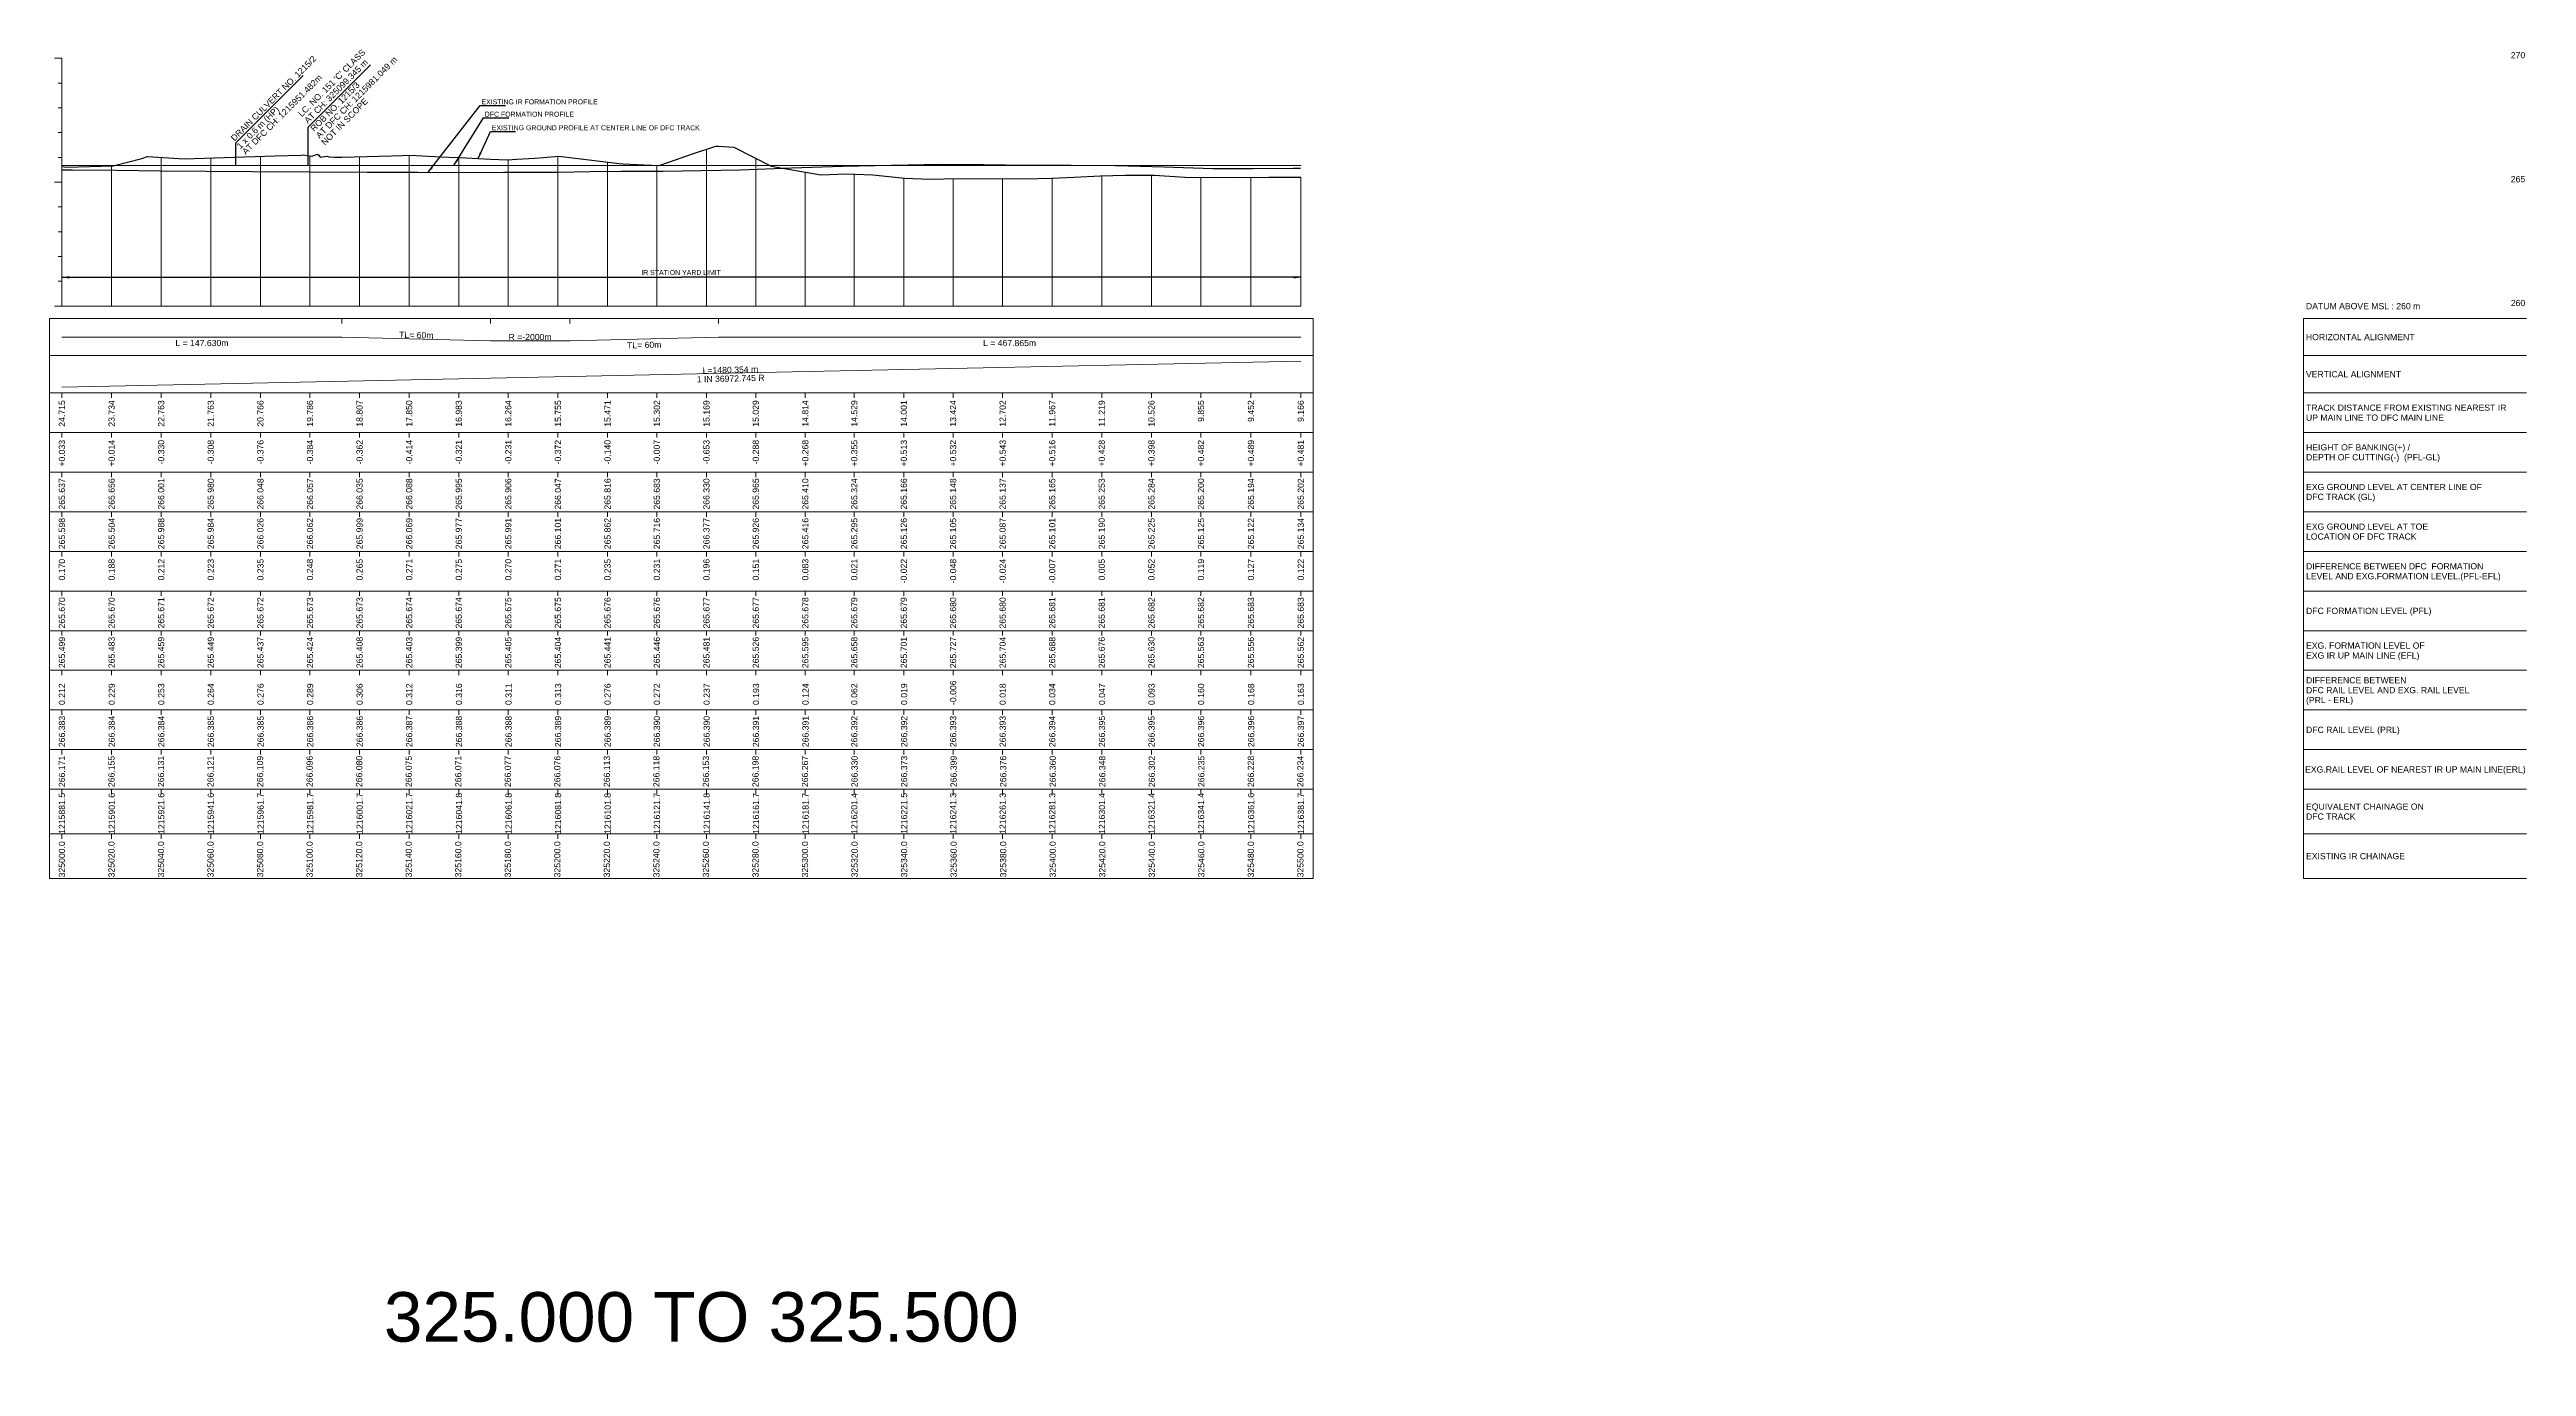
# Model space of a CAD drawing. Header units: metres. Extents: x 2905 to 23505, y -2719 to -1879.
# Drawn here: x 11995 to 12995, y -2428 to -1896 of the extents above; entities that cross this region are included whole.
import ezdxf
from ezdxf.enums import TextEntityAlignment as Align

# ---------------------------------------------------------------- set-up
doc = ezdxf.new("R2010")
doc.units = ezdxf.units.M
doc.header["$MEASUREMENT"] = 0
for name, color, linetype, lineweight in [('LS CUT FILL', 10, 'Continuous', 0), ('LS DATUM', 7, 'Continuous', 0), ('LS DATUM X', 7, 'Continuous', 0), ('LS DATUM Y', 7, 'Continuous', 0), ('LS DIFF. EXG.RL & PRO. RL', 10, 'Continuous', 0), ('LS DIFF. PFL & EFL', 10, 'Continuous', 0), ('LS EXG FL', 7, 'Continuous', 0), ('LS EXG GL', 7, 'Continuous', 0), ('LS EXG GL AT PRO TOE', 7, 'Continuous', 0), ('LS EXG IR CH', 7, 'Continuous', 0), ('LS EXG RL', 7, 'Continuous', 0), ('LS EXG. FL', 7, 'Continuous', 0), ('LS EXG. GL', 7, 'Continuous', 0), ('LS EXG. GL AT PRO. TOE', 7, 'Continuous', 0), ('LS EXG. IR CH', 7, 'Continuous', 0), ('LS EXG. RL', 7, 'Continuous', 0), ('LS FRAME', 7, 'Continuous', 0), ('LS HORIZONTAL ALIGNMENT', 10, 'Continuous', 0), ('LS PFL-EFL', 10, 'Continuous', 0), ('LS PRL-ERL', 10, 'Continuous', 0), ('LS PRO FL', 10, 'Continuous', 0), ('LS PRO. CUT & FILL', 10, 'Continuous', 0), ('LS PRO. DFCC CH', 10, 'Continuous', 0), ('LS PRO. FL', 10, 'Continuous', 0), ('LS PRO. RL', 10, 'Continuous', 0), ('LS PROFILE EXG FL', 7, 'Continuous', 25), ('LS PROFILE EXG GL', 7, 'Continuous', 30), ('LS PROFILE PRO FL', 1, 'Continuous', 30), ('LS TICKS', 7, 'Continuous', 0), ('LS TRACK CENTER', 10, 'Continuous', 0), ("LS TRACK CENTER's", 10, 'Continuous', 0), ('LS VERTICAL ALIGNMENT', 10, 'Continuous', 0), ('Profile Grid', 7, 'Continuous', 0)]:
    doc.layers.add(name, color=color, linetype=linetype, lineweight=lineweight)
for name, color, linetype in [('LS DRAIN CULVERT', 10, 'Continuous'), ("LS LC'S", 7, 'Continuous'), ('ref text', 3, 'Continuous'), ('STATION YARD LIMIT IN LS', 7, 'Continuous')]:
    doc.layers.add(name, color=color, linetype=linetype)
doc.styles.get("Standard").update_dxf_attribs({"font": 'arial.ttf'})
doc.styles.add('Style-Arial', font='arial.ttf')
doc.styles.add('StyleArial', font='arial.ttf')
doc.dimstyles.get("Standard").update_dxf_attribs({"dimtxt": 5, "dimasz": 0.18, "dimexe": 0.18, "dimexo": 0.0625, "dimgap": 0.09, "dimtad": 0, "dimtih": 1, "dimtoh": 1, "dimdec": 4, "dimzin": 0, "dimdsep": 46, "dimtxsty": 'Standard', "dimcen": 0.09, "dimadec": 0, "dimazin": 0, "dimtfac": 1, "dimtdec": 4, "dimtofl": 0, "dimtmove": 0, "dimatfit": 3, "dimfxl": 1, "dimtolj": 1, "dimtzin": 0, "dimarcsym": 0})

msp = doc.modelspace()

# ---------------------------------------------------------------- linework, layer by layer
at = {"layer": 'LS DATUM X', "color": 7, "linetype": 'Continuous', "lineweight": 0}
msp.add_line((12000, -2000), (12500.15, -2000), dxfattribs=at)
at = {"layer": 'LS DATUM Y', "color": 7, "linetype": 'Continuous', "lineweight": 0}
for p, q in [((11997, -1900), (12000, -1900)), ((11997, -1900), (12000, -1900)), ((12000, -2000), (12000, -1900)), ((11998.5, -1910), (12000, -1910)), ((11998.5, -1920), (12000, -1920)), ((11998.5, -1930), (12000, -1930)), ((11998.5, -1940), (12000, -1940)), ((11997, -1950), (12000, -1950)), ((11998.5, -1960), (12000, -1960)), ((11998.5, -1970), (12000, -1970)), ((11998.5, -1980), (12000, -1980)), ((11998.5, -1990), (12000, -1990)), ((11997, -2000), (12000, -2000))]:
    msp.add_line(p, q, dxfattribs=at)
at = {"layer": 'LS DRAIN CULVERT'}
msp.add_lwpolyline([(12097.41, -1906.89), (12070.08, -1934.22), (12070.08, -1942.95)], dxfattribs=at)
at = {"layer": 'LS FRAME', "color": 7, "linetype": 'Continuous', "lineweight": 0, "flags": 128}
for points in [[(11995, -2020), (12505.15, -2020), (12505.15, -2005), (11995, -2005), (11995, -2020)], [(11995, -2035), (12505.15, -2035), (12505.15, -2020), (11995, -2020), (11995, -2035)], [(11995, -2051), (12505.15, -2051), (12505.15, -2035), (11995, -2035), (11995, -2051)], [(11995, -2067), (12505.15, -2067), (12505.15, -2051), (11995, -2051), (11995, -2067)], [(11995, -2083), (12505.15, -2083), (12505.15, -2067), (11995, -2067), (11995, -2083)], [(11995, -2099), (12505.15, -2099), (12505.15, -2083), (11995, -2083), (11995, -2099)], [(11995, -2115), (12505.15, -2115), (12505.15, -2099), (11995, -2099), (11995, -2115)], [(11995, -2131), (12505.15, -2131), (12505.15, -2115), (11995, -2115), (11995, -2131)], [(11995, -2147), (12505.15, -2147), (12505.15, -2131), (11995, -2131), (11995, -2147)], [(11995, -2163), (12505.15, -2163), (12505.15, -2147), (11995, -2147), (11995, -2163)], [(11995, -2179), (12505.15, -2179), (12505.15, -2163), (11995, -2163), (11995, -2179)], [(11995, -2195), (12505.15, -2195), (12505.15, -2179), (11995, -2179), (11995, -2195)], [(11995, -2213), (12505.15, -2213), (12505.15, -2195), (11995, -2195), (11995, -2213)], [(11995, -2231), (12505.15, -2231), (12505.15, -2213), (11995, -2213), (11995, -2231)]]:
    msp.add_lwpolyline(points, close=True, dxfattribs=at)
at = {"layer": 'LS FRAME'}
for points in [[(12995, -2231), (12905, -2231), (12905, -2005)], [(12905, -2005), (12995, -2005)], [(12995, -2020), (12905, -2020)], [(12995, -2035), (12905, -2035)], [(12995, -2051), (12905, -2051)], [(12905, -2051), (12995, -2051)], [(12995, -2067), (12905, -2067)], [(12905, -2067), (12995, -2067)], [(12995, -2083), (12905, -2083)], [(12905, -2083), (12995, -2083)], [(12995, -2099), (12905, -2099)], [(12995, -2115), (12905, -2115)], [(12905, -2115), (12995, -2115)], [(12995, -2131), (12905, -2131)], [(12905, -2131), (12995, -2131)], [(12995, -2147), (12905, -2147)], [(12905, -2147), (12995, -2147)], [(12995, -2163), (12905, -2163)], [(12905, -2163), (12995, -2163)], [(12995, -2179), (12905, -2179)], [(12995, -2195), (12905, -2195)], [(12995, -2213), (12905, -2213)]]:
    msp.add_lwpolyline(points, dxfattribs=at)
at = {"layer": 'LS FRAME', "color": 7, "linetype": 'Continuous', "lineweight": 0}
msp.add_3dface([(12995, -2099), (12915, -2099), (12915, -2099)], dxfattribs=at)
at = {"layer": 'LS HORIZONTAL ALIGNMENT', "lineweight": 0, "flags": 128}
msp.add_lwpolyline([(12000, -2012.5), (12113.04, -2012.5), (12113.04, -2012.5), (12173.04, -2014.08), (12173.04, -2014.08), (12205.03, -2014.08), (12205.03, -2014.08), (12265.03, -2012.5), (12265.03, -2012.5), (12500.15, -2012.5)], dxfattribs=at)
at = {"layer": "LS LC'S"}
msp.add_lwpolyline([(12099.47, -1943.27), (12099.47, -1927.75), (12124.64, -1902.59)], dxfattribs=at)
at = {"layer": 'LS PROFILE EXG FL'}
msp.add_lwpolyline([(12000, -1945.01), (12004.24, -1944.98), (12021.97, -1945.2), (12039.7, -1945.41), (12076.9, -1945.61), (12100.09, -1945.76), (12123.28, -1945.95), (12143.66, -1945.98), (12164.07, -1946.02), (12178.25, -1945.96), (12192.43, -1945.9), (12200.52, -1945.97), (12213.18, -1945.71), (12225.83, -1945.5), (12233.21, -1945.5), (12237.67, -1945.59), (12242.64, -1945.49), (12258.27, -1945.22), (12273.9, -1944.95), (12294.6, -1944.24), (12315.32, -1943.53), (12354.56, -1942.67), (12372.08, -1942.87), (12389.6, -1943.08), (12407.48, -1943.16), (12425.35, -1943.28), (12444.97, -1943.84), (12464.59, -1944.53), (12480.81, -1944.44), (12497.03, -1944.35), (12500, -1944.38)], dxfattribs=at)
at = {"layer": 'LS PROFILE EXG GL', "flags": 128}
msp.add_lwpolyline([(12000, -1943.63), (12001.82, -1943.86), (12020.66, -1943.42), (12032.28, -1940.47), (12034.52, -1939.64), (12049.32, -1940.57), (12085.91, -1939.32), (12096.64, -1939.15), (12097.45, -1938.99), (12100.85, -1939.55), (12103.22, -1938.68), (12103.71, -1939.12), (12104.27, -1939.93), (12107.15, -1939.42), (12107.82, -1939.77), (12108.07, -1939.73), (12110.02, -1939.89), (12111.59, -1939.88), (12113.04, -1939.84), (12123.04, -1939.57), (12133.04, -1939.3), (12137.36, -1939.19), (12138.88, -1939.06), (12143.04, -1939.26), (12153.04, -1939.72), (12163.04, -1940.18), (12173.04, -1940.65), (12179.85, -1940.97), (12183.7, -1940.72), (12190.75, -1940.27), (12194.37, -1939.99), (12200.52, -1939.51), (12205.03, -1940.05), (12215.03, -1941.23), (12225.03, -1942.41), (12226.4, -1942.57), (12235.03, -1942.95), (12241.1, -1943.21), (12245.03, -1941.87), (12255.03, -1938.46), (12263.97, -1935.41), (12265.03, -1935.47), (12271.21, -1935.8), (12286.39, -1943.56), (12306.35, -1946.96), (12316.72, -1946.64), (12327.45, -1947.06), (12340.35, -1948.39), (12350.55, -1948.78), (12361.54, -1948.47), (12388.69, -1948.7), (12399.62, -1948.36), (12408.69, -1947.96), (12419.3, -1947.49), (12429.22, -1947.09), (12441.07, -1947.17), (12453.33, -1947.93), (12474.87, -1948.15), (12487.29, -1947.94), (12497.19, -1948), (12500.15, -1947.98)], dxfattribs=at)
at = {"layer": 'LS PROFILE PRO FL'}
msp.add_line((12000, -1943.3), (12500.15, -1943.17), dxfattribs=at)
at = {"layer": 'LS TICKS', "color": 7, "linetype": 'Continuous', "lineweight": 0, "flags": 128}
for points in [[(12113.04, -2007), (12113.04, -2005)], [(12173.04, -2007), (12173.04, -2005)], [(12205.03, -2007), (12205.03, -2005)], [(12265.03, -2007), (12265.03, -2005)], [(12000, -2037), (12000, -2035)], [(12020.06, -2037), (12020.06, -2035)], [(12040.06, -2037), (12040.06, -2035)], [(12060.08, -2037), (12060.08, -2035)], [(12080.13, -2037), (12080.13, -2035)], [(12100.15, -2037), (12100.15, -2035)], [(12120.17, -2037), (12120.17, -2035)], [(12140.19, -2037), (12140.19, -2035)], [(12160.21, -2037), (12160.21, -2035)], [(12180.21, -2037), (12180.21, -2035)], [(12200.25, -2037), (12200.25, -2035)], [(12220.26, -2037), (12220.26, -2035)], [(12240.18, -2037), (12240.18, -2035)], [(12260.2, -2037), (12260.2, -2035)], [(12280.12, -2037), (12280.12, -2035)], [(12300.12, -2037), (12300.12, -2035)], [(12319.89, -2037), (12319.89, -2035)], [(12339.9, -2037), (12339.9, -2035)], [(12359.78, -2037), (12359.78, -2035)], [(12379.79, -2037), (12379.79, -2035)], [(12399.79, -2037), (12399.79, -2035)], [(12419.8, -2037), (12419.8, -2035)], [(12439.86, -2037), (12439.86, -2035)], [(12459.87, -2037), (12459.87, -2035)], [(12480.04, -2037), (12480.04, -2035)], [(12500.15, -2037), (12500.15, -2035)], [(12000, -2053), (12000, -2051)], [(12020.06, -2053), (12020.06, -2051)], [(12040.06, -2053), (12040.06, -2051)], [(12060.08, -2053), (12060.08, -2051)], [(12080.13, -2053), (12080.13, -2051)], [(12100.15, -2053), (12100.15, -2051)], [(12120.17, -2053), (12120.17, -2051)], [(12140.19, -2053), (12140.19, -2051)], [(12160.21, -2053), (12160.21, -2051)], [(12180.21, -2053), (12180.21, -2051)], [(12200.25, -2053), (12200.25, -2051)], [(12220.26, -2053), (12220.26, -2051)], [(12240.18, -2053), (12240.18, -2051)], [(12260.2, -2053), (12260.2, -2051)], [(12280.12, -2053), (12280.12, -2051)], [(12300.12, -2053), (12300.12, -2051)], [(12319.89, -2053), (12319.89, -2051)], [(12339.9, -2053), (12339.9, -2051)], [(12359.78, -2053), (12359.78, -2051)], [(12379.79, -2053), (12379.79, -2051)], [(12399.79, -2053), (12399.79, -2051)], [(12419.8, -2053), (12419.8, -2051)], [(12439.86, -2053), (12439.86, -2051)], [(12459.87, -2053), (12459.87, -2051)], [(12480.04, -2053), (12480.04, -2051)], [(12500.15, -2053), (12500.15, -2051)], [(12000, -2069), (12000, -2067)], [(12020.06, -2069), (12020.06, -2067)], [(12040.06, -2069), (12040.06, -2067)], [(12060.08, -2069), (12060.08, -2067)], [(12080.13, -2069), (12080.13, -2067)], [(12100.15, -2069), (12100.15, -2067)], [(12120.17, -2069), (12120.17, -2067)], [(12140.19, -2069), (12140.19, -2067)], [(12160.21, -2069), (12160.21, -2067)], [(12180.21, -2069), (12180.21, -2067)], [(12200.25, -2069), (12200.25, -2067)], [(12220.26, -2069), (12220.26, -2067)], [(12240.18, -2069), (12240.18, -2067)], [(12260.2, -2069), (12260.2, -2067)], [(12280.12, -2069), (12280.12, -2067)], [(12300.12, -2069), (12300.12, -2067)], [(12319.89, -2069), (12319.89, -2067)], [(12339.9, -2069), (12339.9, -2067)], [(12359.78, -2069), (12359.78, -2067)], [(12379.79, -2069), (12379.79, -2067)], [(12399.79, -2069), (12399.79, -2067)], [(12419.8, -2069), (12419.8, -2067)], [(12439.86, -2069), (12439.86, -2067)], [(12459.87, -2069), (12459.87, -2067)], [(12480.04, -2069), (12480.04, -2067)], [(12500.15, -2069), (12500.15, -2067)], [(12000, -2085), (12000, -2083)], [(12020.06, -2085), (12020.06, -2083)], [(12040.06, -2085), (12040.06, -2083)], [(12060.08, -2085), (12060.08, -2083)], [(12080.13, -2085), (12080.13, -2083)], [(12100.15, -2085), (12100.15, -2083)], [(12120.17, -2085), (12120.17, -2083)], [(12140.19, -2085), (12140.19, -2083)], [(12160.21, -2085), (12160.21, -2083)], [(12180.21, -2085), (12180.21, -2083)], [(12200.25, -2085), (12200.25, -2083)], [(12220.26, -2085), (12220.26, -2083)], [(12240.18, -2085), (12240.18, -2083)], [(12260.2, -2085), (12260.2, -2083)], [(12280.12, -2085), (12280.12, -2083)], [(12300.12, -2085), (12300.12, -2083)], [(12319.89, -2085), (12319.89, -2083)], [(12339.9, -2085), (12339.9, -2083)], [(12359.78, -2085), (12359.78, -2083)], [(12379.79, -2085), (12379.79, -2083)], [(12399.79, -2085), (12399.79, -2083)], [(12419.8, -2085), (12419.8, -2083)], [(12439.86, -2085), (12439.86, -2083)], [(12459.87, -2085), (12459.87, -2083)], [(12480.04, -2085), (12480.04, -2083)], [(12500.15, -2085), (12500.15, -2083)], [(12000, -2101), (12000, -2099)], [(12020.06, -2101), (12020.06, -2099)], [(12040.06, -2101), (12040.06, -2099)], [(12060.08, -2101), (12060.08, -2099)], [(12080.13, -2101), (12080.13, -2099)], [(12100.15, -2101), (12100.15, -2099)], [(12120.17, -2101), (12120.17, -2099)], [(12140.19, -2101), (12140.19, -2099)], [(12160.21, -2101), (12160.21, -2099)], [(12180.21, -2101), (12180.21, -2099)], [(12200.25, -2101), (12200.25, -2099)], [(12220.26, -2101), (12220.26, -2099)], [(12240.18, -2101), (12240.18, -2099)], [(12260.2, -2101), (12260.2, -2099)], [(12280.12, -2101), (12280.12, -2099)], [(12300.12, -2101), (12300.12, -2099)], [(12319.89, -2101), (12319.89, -2099)], [(12339.9, -2101), (12339.9, -2099)], [(12359.78, -2101), (12359.78, -2099)], [(12379.79, -2101), (12379.79, -2099)], [(12399.79, -2101), (12399.79, -2099)], [(12419.8, -2101), (12419.8, -2099)], [(12439.86, -2101), (12439.86, -2099)], [(12459.87, -2101), (12459.87, -2099)], [(12480.04, -2101), (12480.04, -2099)], [(12500.15, -2101), (12500.15, -2099)], [(12000, -2117), (12000, -2115)], [(12020.06, -2117), (12020.06, -2115)], [(12040.06, -2117), (12040.06, -2115)], [(12060.08, -2117), (12060.08, -2115)], [(12080.13, -2117), (12080.13, -2115)], [(12100.15, -2117), (12100.15, -2115)], [(12120.17, -2117), (12120.17, -2115)], [(12140.19, -2117), (12140.19, -2115)], [(12160.21, -2117), (12160.21, -2115)], [(12180.21, -2117), (12180.21, -2115)], [(12200.25, -2117), (12200.25, -2115)], [(12220.26, -2117), (12220.26, -2115)], [(12240.18, -2117), (12240.18, -2115)], [(12260.2, -2117), (12260.2, -2115)], [(12280.12, -2117), (12280.12, -2115)], [(12300.12, -2117), (12300.12, -2115)], [(12319.89, -2117), (12319.89, -2115)], [(12339.9, -2117), (12339.9, -2115)], [(12359.78, -2117), (12359.78, -2115)], [(12379.79, -2117), (12379.79, -2115)], [(12399.79, -2117), (12399.79, -2115)], [(12419.8, -2117), (12419.8, -2115)], [(12439.86, -2117), (12439.86, -2115)], [(12459.87, -2117), (12459.87, -2115)], [(12480.04, -2117), (12480.04, -2115)], [(12500.15, -2117), (12500.15, -2115)], [(12000, -2133), (12000, -2131)], [(12020.06, -2133), (12020.06, -2131)], [(12040.06, -2133), (12040.06, -2131)], [(12060.08, -2133), (12060.08, -2131)], [(12080.13, -2133), (12080.13, -2131)], [(12100.15, -2133), (12100.15, -2131)], [(12120.17, -2133), (12120.17, -2131)], [(12140.19, -2133), (12140.19, -2131)], [(12160.21, -2133), (12160.21, -2131)], [(12180.21, -2133), (12180.21, -2131)], [(12200.25, -2133), (12200.25, -2131)], [(12220.26, -2133), (12220.26, -2131)], [(12240.18, -2133), (12240.18, -2131)], [(12260.2, -2133), (12260.2, -2131)], [(12280.12, -2133), (12280.12, -2131)], [(12300.12, -2133), (12300.12, -2131)], [(12319.89, -2133), (12319.89, -2131)], [(12339.9, -2133), (12339.9, -2131)], [(12359.78, -2133), (12359.78, -2131)], [(12379.79, -2133), (12379.79, -2131)], [(12399.79, -2133), (12399.79, -2131)], [(12419.8, -2133), (12419.8, -2131)], [(12439.86, -2133), (12439.86, -2131)], [(12459.87, -2133), (12459.87, -2131)], [(12480.04, -2133), (12480.04, -2131)], [(12500.15, -2133), (12500.15, -2131)], [(12000, -2149), (12000, -2147)], [(12020.06, -2149), (12020.06, -2147)], [(12040.06, -2149), (12040.06, -2147)], [(12060.08, -2149), (12060.08, -2147)], [(12080.13, -2149), (12080.13, -2147)], [(12100.15, -2149), (12100.15, -2147)], [(12120.17, -2149), (12120.17, -2147)], [(12140.19, -2149), (12140.19, -2147)], [(12160.21, -2149), (12160.21, -2147)], [(12180.21, -2149), (12180.21, -2147)], [(12200.25, -2149), (12200.25, -2147)], [(12220.26, -2149), (12220.26, -2147)], [(12240.18, -2149), (12240.18, -2147)], [(12260.2, -2149), (12260.2, -2147)], [(12280.12, -2149), (12280.12, -2147)], [(12300.12, -2149), (12300.12, -2147)], [(12319.89, -2149), (12319.89, -2147)], [(12339.9, -2149), (12339.9, -2147)], [(12359.78, -2149), (12359.78, -2147)], [(12379.79, -2149), (12379.79, -2147)], [(12399.79, -2149), (12399.79, -2147)], [(12419.8, -2149), (12419.8, -2147)], [(12439.86, -2149), (12439.86, -2147)], [(12459.87, -2149), (12459.87, -2147)], [(12480.04, -2149), (12480.04, -2147)], [(12500.15, -2149), (12500.15, -2147)], [(12000, -2165), (12000, -2163)], [(12020.06, -2165), (12020.06, -2163)], [(12040.06, -2165), (12040.06, -2163)], [(12060.08, -2165), (12060.08, -2163)], [(12080.13, -2165), (12080.13, -2163)], [(12100.15, -2165), (12100.15, -2163)], [(12120.17, -2165), (12120.17, -2163)], [(12140.19, -2165), (12140.19, -2163)], [(12160.21, -2165), (12160.21, -2163)], [(12180.21, -2165), (12180.21, -2163)], [(12200.25, -2165), (12200.25, -2163)], [(12220.26, -2165), (12220.26, -2163)], [(12240.18, -2165), (12240.18, -2163)], [(12260.2, -2165), (12260.2, -2163)], [(12280.12, -2165), (12280.12, -2163)], [(12300.12, -2165), (12300.12, -2163)], [(12319.89, -2165), (12319.89, -2163)], [(12339.9, -2165), (12339.9, -2163)], [(12359.78, -2165), (12359.78, -2163)], [(12379.79, -2165), (12379.79, -2163)], [(12399.79, -2165), (12399.79, -2163)], [(12419.8, -2165), (12419.8, -2163)], [(12439.86, -2165), (12439.86, -2163)], [(12459.87, -2165), (12459.87, -2163)], [(12480.04, -2165), (12480.04, -2163)], [(12500.15, -2165), (12500.15, -2163)], [(12000, -2181), (12000, -2179)], [(12020.06, -2181), (12020.06, -2179)], [(12040.06, -2181), (12040.06, -2179)], [(12060.08, -2181), (12060.08, -2179)], [(12080.13, -2181), (12080.13, -2179)], [(12100.15, -2181), (12100.15, -2179)], [(12120.17, -2181), (12120.17, -2179)], [(12140.19, -2181), (12140.19, -2179)], [(12160.21, -2181), (12160.21, -2179)], [(12180.21, -2181), (12180.21, -2179)], [(12200.25, -2181), (12200.25, -2179)], [(12220.26, -2181), (12220.26, -2179)], [(12240.18, -2181), (12240.18, -2179)], [(12260.2, -2181), (12260.2, -2179)], [(12280.12, -2181), (12280.12, -2179)], [(12300.12, -2181), (12300.12, -2179)], [(12319.89, -2181), (12319.89, -2179)], [(12339.9, -2181), (12339.9, -2179)], [(12359.78, -2181), (12359.78, -2179)], [(12379.79, -2181), (12379.79, -2179)], [(12399.79, -2181), (12399.79, -2179)], [(12419.8, -2181), (12419.8, -2179)], [(12439.86, -2181), (12439.86, -2179)], [(12459.87, -2181), (12459.87, -2179)], [(12480.04, -2181), (12480.04, -2179)], [(12500.15, -2181), (12500.15, -2179)], [(12000, -2197), (12000, -2195)], [(12020.06, -2197), (12020.06, -2195)], [(12040.06, -2197), (12040.06, -2195)], [(12060.08, -2197), (12060.08, -2195)], [(12080.13, -2197), (12080.13, -2195)], [(12100.15, -2197), (12100.15, -2195)], [(12120.17, -2197), (12120.17, -2195)], [(12140.19, -2197), (12140.19, -2195)], [(12160.21, -2197), (12160.21, -2195)], [(12180.21, -2197), (12180.21, -2195)], [(12200.25, -2197), (12200.25, -2195)], [(12220.26, -2197), (12220.26, -2195)], [(12240.18, -2197), (12240.18, -2195)], [(12260.2, -2197), (12260.2, -2195)], [(12280.12, -2197), (12280.12, -2195)], [(12300.12, -2197), (12300.12, -2195)], [(12319.89, -2197), (12319.89, -2195)], [(12339.9, -2197), (12339.9, -2195)], [(12359.78, -2197), (12359.78, -2195)], [(12379.79, -2197), (12379.79, -2195)], [(12399.79, -2197), (12399.79, -2195)], [(12419.8, -2197), (12419.8, -2195)], [(12439.86, -2197), (12439.86, -2195)], [(12459.87, -2197), (12459.87, -2195)], [(12480.04, -2197), (12480.04, -2195)], [(12500.15, -2197), (12500.15, -2195)], [(12000, -2215), (12000, -2213)], [(12020.06, -2215), (12020.06, -2213)], [(12040.06, -2215), (12040.06, -2213)], [(12060.08, -2215), (12060.08, -2213)], [(12080.13, -2215), (12080.13, -2213)], [(12100.15, -2215), (12100.15, -2213)], [(12120.17, -2215), (12120.17, -2213)], [(12140.19, -2215), (12140.19, -2213)], [(12160.21, -2215), (12160.21, -2213)], [(12180.21, -2215), (12180.21, -2213)], [(12200.25, -2215), (12200.25, -2213)], [(12220.26, -2215), (12220.26, -2213)], [(12240.18, -2215), (12240.18, -2213)], [(12260.2, -2215), (12260.2, -2213)], [(12280.12, -2215), (12280.12, -2213)], [(12300.12, -2215), (12300.12, -2213)], [(12319.89, -2215), (12319.89, -2213)], [(12339.9, -2215), (12339.9, -2213)], [(12359.78, -2215), (12359.78, -2213)], [(12379.79, -2215), (12379.79, -2213)], [(12399.79, -2215), (12399.79, -2213)], [(12419.8, -2215), (12419.8, -2213)], [(12439.86, -2215), (12439.86, -2213)], [(12459.87, -2215), (12459.87, -2213)], [(12480.04, -2215), (12480.04, -2213)], [(12500.15, -2215), (12500.15, -2213)]]:
    msp.add_lwpolyline(points, dxfattribs=at)
at = {"layer": 'LS VERTICAL ALIGNMENT', "linetype": 'Continuous', "lineweight": 0, "flags": 128}
msp.add_lwpolyline([(12000, -2032.75), (12500.15, -2022.25)], dxfattribs=at)
at = {"layer": 'Profile Grid', "linetype": 'Continuous', "lineweight": 0, "flags": 128}
for points in [[(12040.06, -2000), (12040.06, -1939.99)], [(12080.13, -2000), (12080.13, -1939.52)], [(12100.15, -2000), (12100.15, -1939.43)], [(12120.17, -2000), (12120.17, -1939.65)], [(12140.19, -2000), (12140.19, -1939.12)], [(12200.25, -2000), (12200.25, -1939.53)], [(12260.2, -2000), (12260.2, -1936.7)], [(12000, -2000), (12000, -1943.63)], [(12020.06, -2000), (12020.06, -1943.44)], [(12060.08, -2000), (12060.08, -1940.2)], [(12160.21, -2000), (12160.21, -1940.05)], [(12180.21, -2000), (12180.21, -1940.94)], [(12220.26, -2000), (12220.26, -1941.84)], [(12240.18, -2000), (12240.18, -1943.17)], [(12280.12, -2000), (12280.12, -1940.35)], [(12300.12, -2000), (12300.12, -1945.9)], [(12319.89, -2000), (12319.89, -1946.76)], [(12339.9, -2000), (12339.9, -1948.34)], [(12359.78, -2000), (12359.78, -1948.52)], [(12379.79, -2000), (12379.79, -1948.63)], [(12399.79, -2000), (12399.79, -1948.35)], [(12419.8, -2000), (12419.8, -1947.47)], [(12439.86, -2000), (12439.86, -1947.16)], [(12459.87, -2000), (12459.87, -1948)], [(12480.04, -2000), (12480.04, -1948.06)], [(12500.15, -2000), (12500.15, -1947.98)]]:
    msp.add_lwpolyline(points, dxfattribs=at)

# ---------------------------------------------------------------- texts
at = {"layer": 'LS CUT FILL', "lineweight": 0, "style": 'Style-Arial'}
for s, p in [('+0.033', (12000, -2054)), ('+0.014', (12020.06, -2054)), ('-0.330', (12040.06, -2054)), ('-0.308', (12060.08, -2054)), ('-0.376', (12080.13, -2054)), ('-0.384', (12100.15, -2054)), ('-0.362', (12120.17, -2054)), ('-0.414', (12140.19, -2054)), ('-0.321', (12160.21, -2054)), ('-0.231', (12180.21, -2054)), ('-0.372', (12200.25, -2054)), ('-0.140', (12220.26, -2054)), ('-0.007', (12240.18, -2054)), ('-0.653', (12260.2, -2054)), ('-0.288', (12280.12, -2054)), ('+0.268', (12300.12, -2054)), ('+0.355', (12319.89, -2054)), ('+0.513', (12339.9, -2054)), ('+0.532', (12359.78, -2054)), ('+0.543', (12379.79, -2054)), ('+0.516', (12399.79, -2054)), ('+0.428', (12419.8, -2054)), ('+0.398', (12439.86, -2054)), ('+0.482', (12459.87, -2054)), ('+0.489', (12480.04, -2054)), ('+0.481', (12500.15, -2054))]:
    msp.add_text(s, height=2.5, rotation=90, dxfattribs=at).set_placement(p, align=Align.MIDDLE_RIGHT)
at = {"layer": 'LS DATUM', "color": 7, "style": 'StyleArial'}
msp.add_text('DATUM ABOVE MSL : 260 m', height=2.5, rotation=0.00003, dxfattribs=at).set_placement((12905.97, -2000), align=Align.MIDDLE_LEFT)
at = {"layer": 'LS DATUM Y', "color": 7, "lineweight": 0, "style": 'Style-Arial'}
for s, p in [('270', (12994.5, -1900)), ('270', (12994.5, -1900)), ('265', (12994.5, -1950)), ('260', (12994.5, -2000))]:
    msp.add_text(s, height=2.5, dxfattribs=at).set_placement(p, align=Align.RIGHT)
at = {"layer": 'LS DIFF. EXG.RL & PRO. RL', "color": 10, "style": 'StyleArial'}
for s, p in [('DIFFERENCE BETWEEN ', (12906, -2151)), ('(PRL - ERL)', (12906, -2159)), ('DFC RAIL LEVEL AND EXG. RAIL LEVEL ', (12906, -2155))]:
    msp.add_text(s, height=2.5, rotation=0.00003, dxfattribs=at).set_placement(p, align=Align.MIDDLE_LEFT)
at = {"layer": 'LS DIFF. PFL & EFL', "color": 10, "style": 'StyleArial'}
for s, p in [('DIFFERENCE BETWEEN DFC  FORMATION ', (12906, -2105)), ('LEVEL AND EXG.FORMATION LEVEL.(PFL-EFL)', (12906, -2109))]:
    msp.add_text(s, height=2.5, rotation=0.00003, dxfattribs=at).set_placement(p, align=Align.MIDDLE_LEFT)
at = {"layer": 'LS DRAIN CULVERT'}
for s, p in [('DRAIN CULVERT NO. 1215/2', (12069.69, -1933.62)), ('AT DFC CH: 1215951.482m', (12074.25, -1939.05)), ('1 x 0.6 m (HP)', (12072.05, -1936.76))]:
    msp.add_text(s, height=2.5, rotation=44.95988, dxfattribs=at).set_placement(p)
at = {"layer": 'LS EXG FL', "style": 'StyleArial'}
for s, p in [('EXG. FORMATION LEVEL OF', (12906, -2137)), ('EXG IR UP MAIN LINE (EFL)', (12906, -2141))]:
    msp.add_text(s, height=2.5, rotation=0.00003, dxfattribs=at).set_placement(p, align=Align.MIDDLE_LEFT)
at = {"layer": 'LS EXG GL', "lineweight": 0, "style": 'Style-Arial'}
for s, p in [('265.637', (12000, -2069.5)), ('265.656', (12020.06, -2069.5)), ('266.001', (12040.06, -2069.5)), ('265.980', (12060.08, -2069.5)), ('266.048', (12080.13, -2069.5)), ('266.057', (12100.15, -2069.5)), ('266.035', (12120.17, -2069.5)), ('266.088', (12140.19, -2069.5)), ('265.995', (12160.21, -2069.5)), ('265.906', (12180.21, -2069.5)), ('266.047', (12200.25, -2069.5)), ('265.816', (12220.26, -2069.5)), ('265.683', (12240.18, -2069.5)), ('266.330', (12260.2, -2069.5)), ('265.965', (12280.12, -2069.5)), ('265.410', (12300.12, -2069.5)), ('265.324', (12319.89, -2069.5)), ('265.166', (12339.9, -2069.5)), ('265.148', (12359.78, -2069.5)), ('265.137', (12379.79, -2069.5)), ('265.165', (12399.79, -2069.5)), ('265.253', (12419.8, -2069.5)), ('265.284', (12439.86, -2069.5)), ('265.200', (12459.87, -2069.5)), ('265.194', (12480.04, -2069.5)), ('265.202', (12500.15, -2069.5))]:
    msp.add_text(s, height=2.5, rotation=90, dxfattribs=at).set_placement(p, align=Align.MIDDLE_RIGHT)
at = {"layer": 'LS EXG GL AT PRO TOE', "color": 7, "style": 'StyleArial'}
for s, p in [('EXG GROUND LEVEL AT TOE', (12906, -2089)), ('LOCATION OF DFC TRACK', (12906, -2093))]:
    msp.add_text(s, height=2.5, rotation=0.00003, dxfattribs=at).set_placement(p, align=Align.MIDDLE_LEFT)
at = {"layer": 'LS EXG IR CH', "style": 'Style-Arial'}
for s, p in [('325000.0', (12000, -2216)), ('325020.0', (12020, -2216)), ('325040.0', (12040, -2216)), ('325060.0', (12060, -2216)), ('325080.0', (12080, -2216)), ('325100.0', (12100, -2216)), ('325120.0', (12120, -2216)), ('325140.0', (12140, -2216)), ('325160.0', (12160, -2216)), ('325180.0', (12180, -2216)), ('325200.0', (12200, -2216)), ('325220.0', (12220, -2216)), ('325240.0', (12240, -2216)), ('325260.0', (12260, -2216)), ('325280.0', (12280, -2216)), ('325300.0', (12300, -2216)), ('325320.0', (12320, -2216)), ('325340.0', (12340, -2216)), ('325360.0', (12360, -2216)), ('325380.0', (12380, -2216)), ('325400.0', (12400, -2216)), ('325420.0', (12420, -2216)), ('325440.0', (12440, -2216)), ('325460.0', (12460, -2216)), ('325480.0', (12480, -2216)), ('325500.0', (12500, -2216))]:
    msp.add_text(s, height=2.5, rotation=90, dxfattribs=at).set_placement(p, align=Align.MIDDLE_RIGHT)
at = {"layer": 'LS EXG RL', "style": 'Style-Arial'}
for s, p in [('266.171', (12000, -2181.5)), ('266.155', (12020, -2181.5)), ('266.131', (12040, -2181.5)), ('266.121', (12060, -2181.5)), ('266.109', (12080, -2181.5)), ('266.096', (12100, -2181.5)), ('266.080', (12120, -2181.5)), ('266.075', (12140, -2181.5)), ('266.071', (12160, -2181.5)), ('266.077', (12180, -2181.5)), ('266.076', (12200, -2181.5)), ('266.113', (12220, -2181.5)), ('266.118', (12240, -2181.5)), ('266.153', (12260, -2181.5)), ('266.198', (12280, -2181.5)), ('266.267', (12300, -2181.5)), ('266.330', (12320, -2181.5)), ('266.373', (12340, -2181.5)), ('266.399', (12360, -2181.5)), ('266.376', (12380, -2181.5)), ('266.360', (12400, -2181.5)), ('266.348', (12420, -2181.5)), ('266.302', (12440, -2181.5)), ('266.235', (12460, -2181.5)), ('266.228', (12480, -2181.5)), ('266.234', (12500, -2181.5))]:
    msp.add_text(s, height=2.5, rotation=90, dxfattribs=at).set_placement(p, align=Align.MIDDLE_RIGHT)
at = {"layer": 'LS EXG. FL'}
for s, p in [('265.499', (12000, -2133.5)), ('265.483', (12020.06, -2133.5)), ('265.459', (12040.06, -2133.5)), ('265.449', (12060.08, -2133.5)), ('265.437', (12080.13, -2133.5)), ('265.424', (12100.15, -2133.5)), ('265.408', (12120.17, -2133.5)), ('265.403', (12140.19, -2133.5)), ('265.399', (12160.21, -2133.5)), ('265.405', (12180.21, -2133.5)), ('265.404', (12200.25, -2133.5)), ('265.441', (12220.26, -2133.5)), ('265.446', (12240.18, -2133.5)), ('265.481', (12260.2, -2133.5)), ('265.526', (12280.12, -2133.5)), ('265.595', (12300.12, -2133.5)), ('265.658', (12319.89, -2133.5)), ('265.701', (12339.9, -2133.5)), ('265.727', (12359.78, -2133.5)), ('265.704', (12379.79, -2133.5)), ('265.688', (12399.79, -2133.5)), ('265.676', (12419.8, -2133.5)), ('265.630', (12439.86, -2133.5)), ('265.563', (12459.87, -2133.5)), ('265.556', (12480.04, -2133.5)), ('265.562', (12500.15, -2133.5))]:
    msp.add_text(s, height=2.5, rotation=90, dxfattribs=at).set_placement(p, align=Align.MIDDLE_RIGHT)
at = {"layer": 'LS EXG. GL', "color": 7, "style": 'StyleArial'}
for s, p in [('EXG GROUND LEVEL AT CENTER LINE OF ', (12906, -2073)), ('DFC TRACK (GL)', (12906, -2077))]:
    msp.add_text(s, height=2.5, rotation=0.00003, dxfattribs=at).set_placement(p, align=Align.MIDDLE_LEFT)
at = {"layer": 'LS EXG. GL AT PRO. TOE'}
for s, p in [('265.598', (12000, -2085.5)), ('265.504', (12020.06, -2085.5)), ('265.988', (12040.06, -2085.5)), ('265.984', (12060.08, -2085.5)), ('266.026', (12080.13, -2085.5)), ('266.062', (12100.15, -2085.5)), ('265.999', (12120.17, -2085.5)), ('266.069', (12140.19, -2085.5)), ('265.977', (12160.21, -2085.5)), ('265.991', (12180.21, -2085.5)), ('266.101', (12200.25, -2085.5)), ('265.862', (12220.26, -2085.5)), ('265.716', (12240.18, -2085.5)), ('266.377', (12260.2, -2085.5)), ('265.926', (12280.12, -2085.5)), ('265.416', (12300.12, -2085.5)), ('265.295', (12319.89, -2085.5)), ('265.126', (12339.9, -2085.5)), ('265.105', (12359.78, -2085.5)), ('265.087', (12379.79, -2085.5)), ('265.101', (12399.79, -2085.5)), ('265.190', (12419.8, -2085.5)), ('265.225', (12439.86, -2085.5)), ('265.125', (12459.87, -2085.5)), ('265.122', (12480.04, -2085.5)), ('265.134', (12500.15, -2085.5))]:
    msp.add_text(s, height=2.5, rotation=90, dxfattribs=at).set_placement(p, align=Align.MIDDLE_RIGHT)
at = {"layer": 'LS EXG. IR CH', "style": 'StyleArial'}
msp.add_text('EXISTING IR CHAINAGE', height=2.5, rotation=0.00003, dxfattribs=at).set_placement((12906, -2222), align=Align.MIDDLE_LEFT)
at = {"layer": 'LS EXG. RL', "style": 'StyleArial'}
msp.add_text('EXG.RAIL LEVEL OF NEAREST IR UP MAIN LINE(ERL)', height=2.5, rotation=0.00003, dxfattribs=at).set_placement((12905.61, -2187), align=Align.MIDDLE_LEFT)
at = {"layer": 'LS HORIZONTAL ALIGNMENT', "style": 'StyleArial'}
msp.add_text('HORIZONTAL ALIGNMENT', height=2.5, rotation=0.00003, dxfattribs=at).set_placement((12905.97, -2012.5), align=Align.MIDDLE_LEFT)
at = {"layer": 'LS HORIZONTAL ALIGNMENT', "lineweight": 0, "char_height": 2.5, "attachment_point": 5, "line_spacing_factor": 0.6, "style": 'Style-Arial'}
for s, insert in [('L = 147.630m', (12056.52, -2014.92)), ('R =-2000m', (12189.03, -2012.49)), ('L = 467.865m', (12382.59, -2014.92))]:
    msp.add_mtext(s, dxfattribs=dict(at, insert=insert))
for insert, rotation in [((12143.09, -2011.7), 358.49633), ((12235.08, -2015.7), 1.50367)]:
    msp.add_mtext('TL= 60m', dxfattribs=dict(at, insert=insert, rotation=rotation))
at = {"layer": "LS LC'S", "lineweight": 13, "style": 'Style-Arial'}
for s, p in [("LC. NO. 151 'C' CLASS", (12096.87, -1923.83)), ('AT CH: 325099.345 m', (12099.32, -1926.49))]:
    msp.add_text(s, height=2.5, rotation=45.13301, dxfattribs=at).set_placement(p)
at = {"layer": "LS LC'S", "color": 10, "lineweight": 13, "style": 'Style-Arial'}
for s, p in [('AT DFC CH: 1215981.049 m', (12104.01, -1932.52)), ('ROB NO. 1215/3', (12101.83, -1929.74))]:
    msp.add_text(s, height=2.5, rotation=45.13301, dxfattribs=at).set_placement(p)
at = {"layer": "LS LC'S", "color": 5, "lineweight": 13, "style": 'Style-Arial'}
msp.add_text('NOT IN SCOPE', height=2.5, rotation=45.13301, dxfattribs=at).set_placement((12106.18, -1935.31))
at = {"layer": 'LS PFL-EFL'}
for s, p in [('0.170', (12000, -2102)), ('0.188', (12020.06, -2102)), ('0.212', (12040.06, -2102)), ('0.223', (12060.08, -2102)), ('0.235', (12080.13, -2102)), ('0.248', (12100.15, -2102)), ('0.265', (12120.17, -2102)), ('0.271', (12140.19, -2102)), ('0.275', (12160.21, -2102)), ('0.270', (12180.21, -2102)), ('0.271', (12200.25, -2102)), ('0.235', (12220.26, -2102)), ('0.231', (12240.18, -2102)), ('0.196', (12260.2, -2102)), ('0.151', (12280.12, -2102)), ('0.083', (12300.12, -2102)), ('0.021', (12319.89, -2102)), ('-0.022', (12339.9, -2102)), ('-0.048', (12359.78, -2102)), ('-0.024', (12379.79, -2102)), ('-0.007', (12399.79, -2102)), ('0.005', (12419.8, -2102)), ('0.052', (12439.86, -2102)), ('0.119', (12459.87, -2102)), ('0.127', (12480.04, -2102)), ('0.122', (12500.15, -2102))]:
    msp.add_text(s, height=2.5, rotation=90, dxfattribs=at).set_placement(p, align=Align.MIDDLE_RIGHT)
at = {"layer": 'LS PRL-ERL'}
for s, p in [('0.212', (12001.25, -2161)), ('0.229', (12021.35, -2161)), ('0.253', (12041.35, -2161)), ('0.264', (12061.35, -2161)), ('0.276', (12081.45, -2161)), ('0.289', (12101.45, -2161)), ('0.306', (12121.45, -2161)), ('0.312', (12141.45, -2161)), ('0.316', (12161.55, -2161)), ('0.311', (12181.55, -2161)), ('0.313', (12201.55, -2161)), ('0.276', (12221.55, -2161)), ('0.272', (12241.45, -2161)), ('0.237', (12261.55, -2161)), ('0.193', (12281.45, -2161)), ('0.124', (12301.45, -2161)), ('0.062', (12321.15, -2161)), ('0.019', (12341.25, -2161)), ('-0.006', (12361.05, -2161)), ('0.018', (12381.05, -2161)), ('0.034', (12401.05, -2161)), ('0.047', (12421.15, -2161)), ('0.093', (12441.15, -2161)), ('0.160', (12461.15, -2161)), ('0.168', (12481.35, -2161)), ('0.163', (12501.45, -2161))]:
    msp.add_text(s, height=2.5, rotation=90, dxfattribs=at).set_placement(p)
at = {"layer": 'LS PRO FL', "lineweight": 0, "style": 'Style-Arial'}
for s, p in [('265.670', (12000, -2117.5)), ('265.670', (12020.06, -2117.5)), ('265.671', (12040.06, -2117.5)), ('265.672', (12060.08, -2117.5)), ('265.672', (12080.13, -2117.5)), ('265.673', (12100.15, -2117.5)), ('265.673', (12120.17, -2117.5)), ('265.674', (12140.19, -2117.5)), ('265.674', (12160.21, -2117.5)), ('265.675', (12180.21, -2117.5)), ('265.675', (12200.25, -2117.5)), ('265.676', (12220.26, -2117.5)), ('265.676', (12240.18, -2117.5)), ('265.677', (12260.2, -2117.5)), ('265.677', (12280.12, -2117.5)), ('265.678', (12300.12, -2117.5)), ('265.679', (12319.89, -2117.5)), ('265.679', (12339.9, -2117.5)), ('265.680', (12359.78, -2117.5)), ('265.680', (12379.79, -2117.5)), ('265.681', (12399.79, -2117.5)), ('265.681', (12419.8, -2117.5)), ('265.682', (12439.86, -2117.5)), ('265.682', (12459.87, -2117.5)), ('265.683', (12480.04, -2117.5)), ('265.683', (12500.15, -2117.5))]:
    msp.add_text(s, height=2.5, rotation=90, dxfattribs=at).set_placement(p, align=Align.MIDDLE_RIGHT)
at = {"layer": 'LS PRO. CUT & FILL', "color": 10, "style": 'StyleArial'}
for s, p in [('HEIGHT OF BANKING(+) /', (12906, -2057)), ('DEPTH OF CUTTING(-)  (PFL-GL)', (12906, -2061))]:
    msp.add_text(s, height=2.5, rotation=0.00003, dxfattribs=at).set_placement(p, align=Align.MIDDLE_LEFT)
at = {"layer": 'LS PRO. DFCC CH', "color": 10, "style": 'Style-Arial'}
for s, p in [('EQUIVALENT CHAINAGE ON ', (12906, -2202)), ('DFC TRACK', (12906, -2206))]:
    msp.add_text(s, height=2.5, rotation=0.00003, dxfattribs=at).set_placement(p, align=Align.MIDDLE_LEFT)
at = {"layer": 'LS PRO. FL', "color": 10, "style": 'StyleArial'}
msp.add_text('DFC FORMATION LEVEL (PFL) ', height=2.5, rotation=0.00003, dxfattribs=at).set_placement((12906, -2123), align=Align.MIDDLE_LEFT)
at = {"layer": 'LS PRO. RL'}
for s, p in [('266.383', (12001.25, -2178)), ('266.384', (12021.35, -2178)), ('266.384', (12041.35, -2178)), ('266.385', (12061.35, -2178)), ('266.385', (12081.45, -2178)), ('266.386', (12101.45, -2178)), ('266.386', (12121.45, -2178)), ('266.387', (12141.45, -2178)), ('266.388', (12161.55, -2178)), ('266.388', (12181.55, -2178)), ('266.389', (12201.55, -2178)), ('266.389', (12221.55, -2178)), ('266.390', (12241.45, -2178)), ('266.390', (12261.55, -2178)), ('266.391', (12281.45, -2178)), ('266.391', (12301.45, -2178)), ('266.392', (12321.15, -2178)), ('266.392', (12341.25, -2178)), ('266.393', (12361.05, -2178)), ('266.393', (12381.05, -2178)), ('266.394', (12401.05, -2178)), ('266.395', (12421.15, -2178)), ('266.395', (12441.15, -2178)), ('266.396', (12461.15, -2178)), ('266.396', (12481.35, -2178)), ('266.397', (12501.45, -2178)), ('1215881.5', (12001.25, -2213)), ('1215901.6', (12021.35, -2213)), ('1215921.6', (12041.35, -2213)), ('1215941.6', (12061.35, -2213)), ('1215961.7', (12081.45, -2213)), ('1215981.7', (12101.45, -2213)), ('1216001.7', (12121.45, -2213)), ('1216021.7', (12141.45, -2213)), ('1216041.8', (12161.55, -2213)), ('1216061.8', (12181.55, -2213)), ('1216081.8', (12201.55, -2213)), ('1216101.8', (12221.55, -2213)), ('1216121.7', (12241.45, -2213)), ('1216141.8', (12261.55, -2213)), ('1216161.7', (12281.45, -2213)), ('1216181.7', (12301.45, -2213)), ('1216201.4', (12321.15, -2213)), ('1216221.5', (12341.25, -2213)), ('1216241.3', (12361.05, -2213)), ('1216261.3', (12381.05, -2213)), ('1216281.3', (12401.05, -2213)), ('1216301.4', (12421.15, -2213)), ('1216321.4', (12441.15, -2213)), ('1216341.4', (12461.15, -2213)), ('1216361.6', (12481.35, -2213)), ('1216381.7', (12501.45, -2213))]:
    msp.add_text(s, height=2.5, rotation=90, dxfattribs=at).set_placement(p)
at = {"layer": 'LS PRO. RL', "color": 10, "style": 'StyleArial'}
msp.add_text('DFC RAIL LEVEL (PRL)', height=2.5, rotation=0.00003, dxfattribs=at).set_placement((12906, -2171), align=Align.MIDDLE_LEFT)
at = {"layer": 'LS PROFILE EXG FL', "color": 7, "linetype": 'Continuous', "lineweight": 0, "style": 'Style-Arial'}
msp.add_text('EXISTING IR FORMATION PROFILE', height=2, dxfattribs=at).set_placement((12169.4, -1918.56))
at = {"layer": 'LS PROFILE EXG GL', "color": 7, "lineweight": 0, "style": 'Style-Arial'}
msp.add_text('EXISTING GROUND PROFILE AT CENTER LINE OF DFC TRACK', height=2, dxfattribs=at).set_placement((12173.55, -1929.02, 0))
at = {"layer": 'LS PROFILE PRO FL', "style": 'Style-Arial'}
msp.add_text(' DFC FORMATION PROFILE', height=2, dxfattribs=at).set_placement((12169.95, -1923.54, 0))
at = {"layer": 'LS TRACK CENTER'}
for s, p in [('24.715', (12000, -2038)), ('23.734', (12020.06, -2038)), ('22.763', (12040.06, -2038)), ('21.763', (12060.08, -2038)), ('20.766', (12080.13, -2038)), ('19.786', (12100.15, -2038)), ('18.807', (12120.17, -2038)), ('17.850', (12140.19, -2038)), ('16.983', (12160.21, -2038)), ('16.264', (12180.21, -2038)), ('15.755', (12200.25, -2038)), ('15.471', (12220.26, -2038)), ('15.302', (12240.18, -2038)), ('15.169', (12260.2, -2038)), ('15.029', (12280.12, -2038)), ('14.814', (12300.12, -2038)), ('14.529', (12319.89, -2038)), ('14.001', (12339.9, -2038)), ('13.424', (12359.78, -2038)), ('12.702', (12379.79, -2038)), ('11.967', (12399.79, -2038)), ('11.219', (12419.8, -2038)), ('10.526', (12439.86, -2038)), ('9.855', (12459.87, -2038)), ('9.452', (12480.04, -2038)), ('9.166', (12500.15, -2038))]:
    msp.add_text(s, height=2.5, rotation=90, dxfattribs=at).set_placement(p, align=Align.MIDDLE_RIGHT)
at = {"layer": "LS TRACK CENTER's", "color": 10, "style": 'StyleArial'}
for s, p in [('TRACK DISTANCE FROM EXISTING NEAREST IR ', (12906, -2041)), ('UP MAIN LINE TO DFC MAIN LINE', (12906, -2045))]:
    msp.add_text(s, height=2.5, rotation=0.00003, dxfattribs=at).set_placement(p, align=Align.MIDDLE_LEFT)
at = {"layer": 'LS VERTICAL ALIGNMENT', "style": 'StyleArial'}
msp.add_text('VERTICAL ALIGNMENT', height=2.5, rotation=0.00003, dxfattribs=at).set_placement((12905.97, -2027.5), align=Align.MIDDLE_LEFT)
at = {"layer": 'LS VERTICAL ALIGNMENT', "lineweight": 0, "insert": (12269.94, -2027.5), "char_height": 2.5, "attachment_point": 5, "rotation": 1.36173, "line_spacing_factor": 0.84, "style": 'Style-Arial'}
msp.add_mtext('L=1480.354 m\\P1 IN 36972.745 R', dxfattribs=at)
at = {"layer": 'ref text', "color": 3, "insert": (12130, -2418.23), "char_height": 20, "width": 256.3165, "attachment_point": 7, "bg_fill": 3, "box_fill_scale": 1.5, "bg_fill_color": 256, "bg_fill_transparency": 0}
msp.add_mtext('325.000 TO 325.500', dxfattribs=at)
at = {"layer": 'STATION YARD LIMIT IN LS', "lineweight": 15, "insert": (12249.99, -1986.46), "char_height": 2, "width": 33.6298, "attachment_point": 5, "rotation": 0.00003, "line_spacing_factor": 0.84, "style": 'Style-Arial'}
msp.add_mtext('IR STATION YARD LIMIT', dxfattribs=at)

# ---------------------------------------------------------------- leaders
at = {"layer": 'LS PROFILE EXG FL', "color": 7, "lineweight": -3}
msp.add_leader([(12147.87, -1945.98), (12168.89, -1919.02), (12179.03, -1919.02)], dimstyle='Standard', override={"dimasz": 2.5, "dimexe": 0.25, "dimexo": 0.25, "dimgap": 0.25, "dimtad": 0, "dimtih": 0, "dimtoh": 0, "dimzin": 11, "dimadec": 4, "dimazin": 3, "dimatfit": 1, "dimfrac": 2, "dimtolj": 0, "dimtzin": 11}, dxfattribs=at)
at = {"layer": 'LS PROFILE EXG GL', "color": 7, "lineweight": -3}
msp.add_leader([(12168.04, -1940.41, 0), (12173.04, -1929.48, 0), (12183.18, -1929.48, 0)], dimstyle='Standard', override={"dimasz": 2.5, "dimexe": 0.25, "dimexo": 0.25, "dimgap": 0.25, "dimtad": 0, "dimtih": 0, "dimtoh": 0, "dimzin": 11, "dimadec": 4, "dimazin": 3, "dimatfit": 1, "dimfrac": 2, "dimtolj": 0, "dimtzin": 11}, dxfattribs=at)
at = {"layer": 'LS PROFILE PRO FL', "lineweight": -3}
msp.add_leader([(12158.25, -1943.26, 0), (12170.23, -1924, 0), (12180.37, -1924, 0)], dimstyle='Standard', override={"dimasz": 2.5, "dimexe": 0.25, "dimexo": 0.25, "dimgap": 0.25, "dimtad": 0, "dimtih": 0, "dimtoh": 0, "dimzin": 11, "dimadec": 4, "dimazin": 3, "dimatfit": 1, "dimfrac": 2, "dimtolj": 0, "dimtzin": 11}, dxfattribs=at)
at = {"layer": 'STATION YARD LIMIT IN LS', "lineweight": 15}
for points in [[(12000, -1988.38), (12250.22, -1988.38)], [(12500.27, -1988.38), (12250.22, -1988.38)]]:
    msp.add_leader(points, dimstyle='Standard', override={"dimasz": 3}, dxfattribs=at)

doc.saveas('drawing.dxf')
